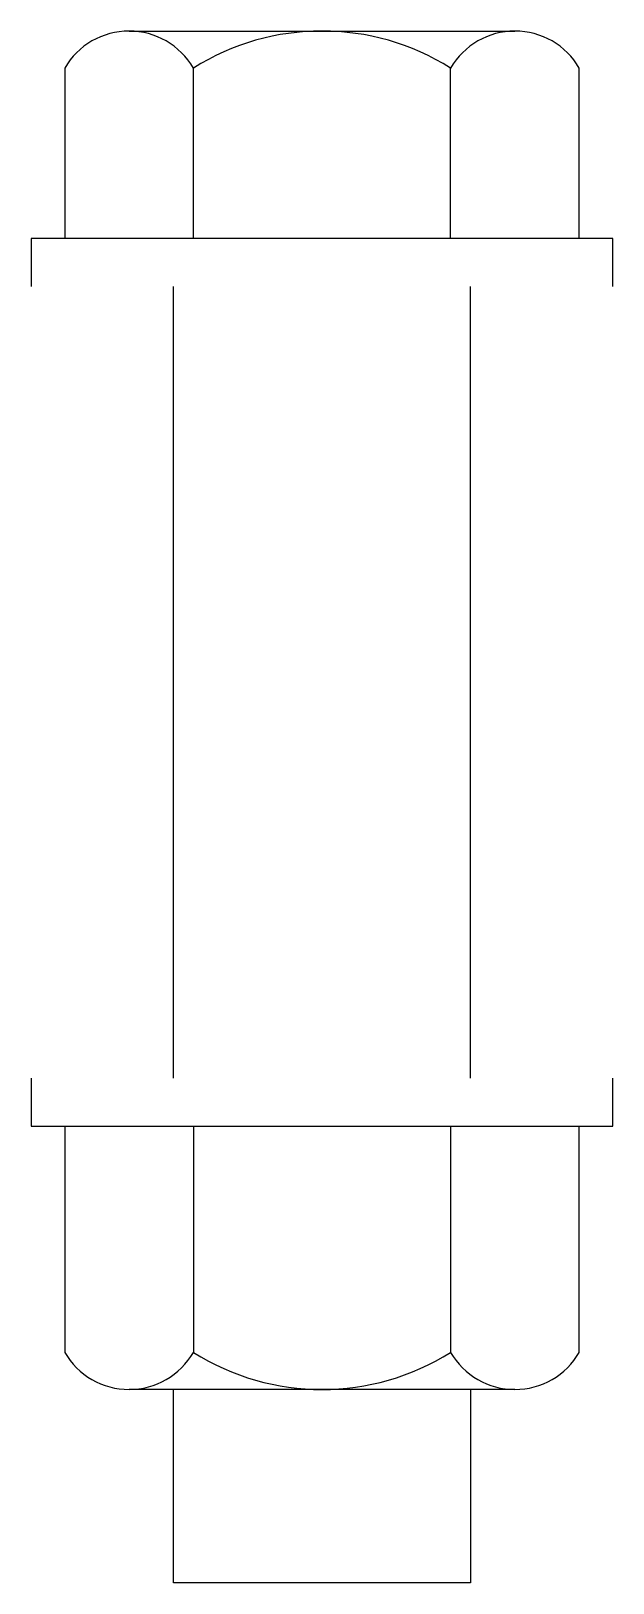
# Model space of a CAD drawing. Header units: inches. Extents: x -0.73 to 0.73, y -3.27 to 0.65.
import ezdxf

# ---------------------------------------------------------------- set-up
doc = ezdxf.new("R2010")
doc.units = ezdxf.units.IN
doc.header["$LTSCALE"] = 16
doc.header["$MEASUREMENT"] = 0

msp = doc.modelspace()

# ---------------------------------------------------------------- linework, layer by layer
at = {"color": 0, "linetype": 'ByBlock'}
for p, q in [((-0.4871, 0.645), (0.4871, 0.645)), ((-0.6495, 0.5513), (-0.6495, 0.121)), ((-0.3247, 0.121), (-0.3247, 0.5513)), ((0.3247, 0.121), (0.3247, 0.5513)), ((0.6495, 0.121), (0.6495, 0.5513)), ((-0.7345, 0.121), (-0.7345, 0)), ((0.7345, 0.121), (-0.7345, 0.121)), ((0.7345, 0), (0.7345, 0.121)), ((-0.7345, -2), (-0.7345, -2.121)), ((0.7345, -2.121), (0.7345, -2)), ((-0.7345, -2.121), (0.7345, -2.121)), ((-0.6495, -2.121), (-0.6495, -2.6923)), ((-0.3247, -2.121), (-0.3247, -2.6923)), ((0.3247, -2.121), (0.3247, -2.6923)), ((0.6495, -2.6923), (0.6495, -2.121)), ((0.4871, -2.786), (-0.4871, -2.786))]:
    msp.add_line(p, q, dxfattribs=at)
at = {"linetype": 'ByBlock'}
for p, q in [((-0.375, -2), (-0.375, 0)), ((0.375, -2), (0.375, 0))]:
    msp.add_line(p, q, dxfattribs=at)
for p, q in [((-0.375, -3.2747), (-0.375, -2.786)), ((0.375, -2.786), (0.375, -3.2747)), ((0.375, -3.2747), (-0.375, -3.2747))]:
    msp.add_line(p, q)
at = {"color": 0, "linetype": 'ByBlock'}
for centre, radius, start, end in [((-0.4871, 0.4575), 0.1875, 30.0002, 149.9998), ((0, 0.0356), 0.6094, 57.7959, 122.2041), ((0.4871, 0.4575), 0.1875, 30.0002, 149.9998), ((-0.4871, -2.5985), 0.1875, 210.0002, 329.9998), ((0, -2.1766), 0.6094, 237.7959, 302.2041), ((0.4871, -2.5985), 0.1875, 210.0002, 329.9998)]:
    msp.add_arc(centre, radius, start, end, dxfattribs=at)

doc.saveas('drawing.dxf')
